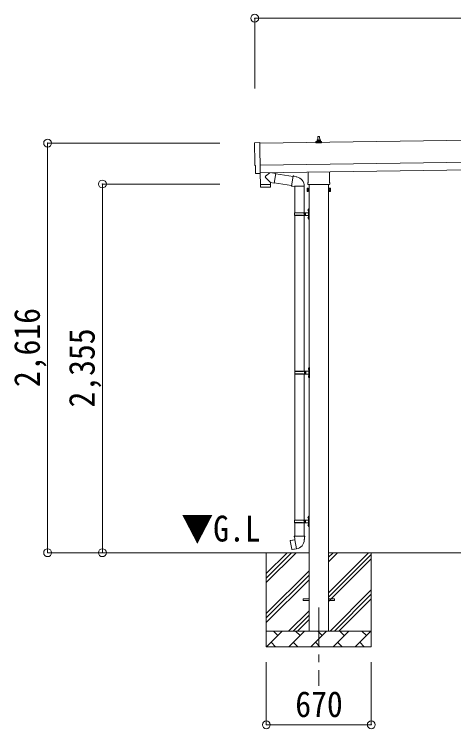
# Model space of a CAD drawing. Units: millimetres at full size, sheet at 1:50. Extents: x -14053 to 14053, y -9700 to 9700.
# Drawn here: x -1710 to 1096, y -6079 to -1516 of the extents above; entities that cross this region are included whole.
import ezdxf
from ezdxf.enums import TextEntityAlignment as Align

# ---------------------------------------------------------------- set-up
doc = ezdxf.new("R2010")
doc.units = ezdxf.units.MM
doc.header["$LTSCALE"] = 50
doc.header["$PDMODE"] = 32
doc.header["$PDSIZE"] = 50
doc.linetypes.add('CHAIN1', pattern=[8, 5, -1, 1, -1])
for name, color, linetype, lineweight in [('0-1_Defpoints', 7, 'CHAIN1', 9), ('0-2_TEXT1', 4, 'Continuous', 9), ('0-3_SHAPE', 7, 'Continuous', 9), ('0-7_PARTS2', 7, 'Continuous', 9), ('0-8_TABLE1', 6, 'Continuous', 9), ('0-9_DIM1', 7, 'Continuous', 9)]:
    doc.layers.add(name, color=color, linetype=linetype, lineweight=lineweight)
doc.styles.add('ＭＳ ゴシック', font='')
doc.styles.get('ＭＳ ゴシック').set_extended_font_data('MS Gothic')

msp = doc.modelspace()

# ---------------------------------------------------------------- linework, layer by layer
at = {"layer": '0-1_Defpoints'}
msp.add_line((234.55, -5305.37), (234.55, -5805.37), dxfattribs=at)
at = {"layer": '0-2_TEXT1'}
for p, q in [((5676.74, -2256.21), (-141.85, -2339.33)), ((217.06, -2327.93), (223.78, -2326.3)), ((224.16, -2326.11), (244.93, -2326.11)), ((224.55, -2325.32), (224.55, -2321.11)), ((225.55, -2321.11), (243.55, -2321.11)), ((228.55, -2321.11), (229.27, -2297.59)), ((230.27, -2296.61), (238.82, -2296.61)), ((239.82, -2297.59), (240.55, -2321.11)), ((244.55, -2325.32), (244.55, -2321.11)), ((252.03, -2327.93), (245.31, -2326.3)), ((-173.47, -2336.35), (-141.93, -2334.25)), ((-141.93, -2334.25), (-139.08, -2533.08)), ((216.3, -2336.61), (216.3, -2328.9)), ((252.8, -2336.61), (216.3, -2336.61)), ((216.68, -2328.11), (252.41, -2328.11)), ((252.8, -2336.61), (252.8, -2328.9)), ((-139.85, -2479.32), (5678.74, -2396.2)), ((-139.14, -2529.32), (5679.45, -2446.19)), ((-158.72, -2533.36), (-165.64, -2533.1)), ((166.25, -2590.6), (166.25, -2524.95)), ((302.85, -2523), (302.85, -2590.6)), ((164.55, -2599.37), (164.55, -2593.87)), ((304.55, -2593.87), (304.55, -2599.37)), ((160.55, -2628.87), (161.3, -2627.56)), ((160.55, -2628.87), (160.55, -2645.87)), ((160.55, -2645.87), (161.3, -2647.19)), ((167.55, -2627.56), (161.3, -2627.56)), ((167.55, -2632.46), (161.3, -2632.46)), ((167.55, -2642.28), (161.3, -2642.28)), ((302.48, -2602.87), (166.61, -2602.87)), ((167.55, -2647.19), (167.55, -2627.56)), ((167.55, -2628.17), (170.05, -2628.17)), ((170.05, -2646.57), (167.55, -2646.57)), ((172.05, -2602.87), (172.05, -5455.37)), ((297.05, -2602.87), (297.05, -5455.37)), ((301.55, -2628.17), (299.05, -2628.17)), ((299.05, -2646.57), (301.55, -2646.57)), ((301.55, -2647.19), (301.55, -2627.56)), ((301.55, -2627.56), (307.79, -2627.56)), ((301.55, -2632.46), (307.79, -2632.46)), ((301.55, -2642.28), (307.79, -2642.28)), ((308.55, -2628.87), (307.79, -2627.56)), ((308.55, -2645.87), (307.79, -2647.19)), ((308.55, -2628.87), (308.55, -2645.87)), ((167.55, -2647.19), (161.3, -2647.19)), ((297.05, -2647.87), (299.05, -2647.87)), ((301.55, -2647.19), (307.79, -2647.19)), ((134.55, -5250.87), (172.05, -5250.87)), ((134.55, -5259.87), (134.55, -5250.87)), ((134.55, -5259.87), (172.05, -5259.87)), ((297.05, -5250.87), (334.55, -5250.87)), ((297.05, -5259.87), (334.55, -5259.87)), ((334.55, -5259.87), (334.55, -5250.87))]:
    msp.add_line(p, q, dxfattribs=at)
for points in [[(-168.52, -2530.15), (-169.19, -2483.13), (-169.79, -2483.13)], [(-157.98, -2533.08), (-157.32, -2532.44), (-139.08, -2533.09)], [(299.05, -2647.87), (299.05, -2626.87), (297.05, -2626.87)]]:
    msp.add_lwpolyline(points, dxfattribs=at)
msp.add_lwpolyline([(170.05, -2647.87), (170.05, -2626.87), (172.05, -2626.87), (172.05, -2647.87)], close=True, dxfattribs=at)
for centre, radius, start, end in [((223.55, -2325.32), 1, 283.62699, 0), ((228.63, -2321.74), 4.13, 90, 171.17633), ((225.55, -2322.11), 1, 90, 180), ((230.27, -2297.61), 1, 90, 178.60509), ((237.88, -2321.11), 4.83, 133.60282, 180), ((231.21, -2321.11), 4.83, 0, 46.39718), ((238.82, -2297.61), 1, 1.39491, 90), ((240.46, -2321.74), 4.13, 8.82367, 90), ((243.55, -2322.11), 1, 0, 90), ((245.55, -2325.32), 1, 180, 256.37301), ((217.3, -2328.9), 1, 103.62699, 180), ((251.8, -2328.9), 1, 0, 76.37301), ((168.55, -2593.87), 4, 125.09963, 180), ((168.55, -2599.37), 4, 180, 194.47751), ((168.55, -2599.37), 4, 194.47751, 241.04498), ((300.55, -2599.37), 4, 298.95502, 345.52249), ((300.55, -2593.87), 4, 0, 54.90037), ((300.55, -2599.37), 4, 345.52249, 0), ((164.89, -2630.01), 4.34, 145.61575, 214.38425), ((164.89, -2644.73), 4.34, 145.61575, 214.38425), ((176.79, -2637.37), 16.24, 162.41205, 197.58795), ((292.3, -2637.37), 16.24, 342.41205, 17.58795), ((304.2, -2630.01), 4.34, 325.61575, 34.38425), ((304.2, -2644.73), 4.34, 325.61575, 34.38425)]:
    msp.add_arc(centre, radius, start, end, dxfattribs=at)
for centre, major_axis, ratio, start_param, end_param in [((-173.27, -2339.34), (-3, -0.04), 0.99863, 4.7647489, 6.2979817), ((-4937.64, -2477.84), (4762.89, 68.04), 0.99863, 6.2686928, 6.2979817), ((-169.86, -2478.74), (-4.41, -0.06), 0.99863, 6.2686928, 7.8539816), ((-165.52, -2530.1), (-2.15, -2.1), 0.9974, 5.5252311, 7.0411395), ((-158.67, -2532.36), (-0.717, -0.7), 0.9974, 0.7579542, 1.5707963)]:
    msp.add_ellipse(centre, major_axis=major_axis, ratio=ratio, start_param=start_param, end_param=end_param, dxfattribs=at)
at = {"layer": '0-3_SHAPE'}
for p, q in [((172.05, -4955.37), (-696.99, -4955.37)), ((-100.45, -4955.37), (-100.45, -5555.37)), ((-100.45, -5088.85), (33.03, -4955.37)), ((-100.45, -5145.42), (89.6, -4955.37)), ((-100.45, -5117.14), (61.31, -4955.37)), ((3372.05, -4955.37), (297.05, -4955.37)), ((297.05, -5012.48), (354.15, -4955.37)), ((297.05, -4984.2), (325.87, -4955.37)), ((297.05, -5210.47), (552.14, -4955.37)), ((297.05, -5238.76), (569.55, -4966.26)), ((297.05, -5267.04), (569.55, -4994.54)), ((-100.45, -5343.41), (172.05, -5070.91)), ((-100.45, -5371.7), (172.05, -5099.2)), ((-100.45, -5399.98), (172.05, -5127.48)), ((306.7, -5455.37), (569.55, -5192.53)), ((334.99, -5455.37), (569.55, -5220.81)), ((363.27, -5455.37), (569.55, -5249.1)), ((42.14, -5455.37), (172.05, -5325.47)), ((70.43, -5455.37), (172.05, -5353.76)), ((98.71, -5455.37), (172.05, -5382.04)), ((-100.45, -5455.37), (569.55, -5455.37)), ((-98.3, -5555.37), (1.7, -5455.37)), ((-26.85, -5483.93), (-55.4, -5455.37)), ((43.12, -5555.37), (143.12, -5455.37)), ((114.57, -5483.93), (86.02, -5455.37)), ((184.55, -5555.37), (284.55, -5455.37)), ((255.99, -5483.93), (227.44, -5455.37)), ((325.97, -5555.37), (425.97, -5455.37)), ((397.41, -5483.93), (368.86, -5455.37)), ((467.39, -5555.37), (567.39, -5455.37)), ((538.83, -5483.93), (510.28, -5455.37)), ((-69.74, -5526.82), (-41.19, -5555.37)), ((71.68, -5526.82), (100.23, -5555.37)), ((213.1, -5526.82), (241.65, -5555.37)), ((354.52, -5526.82), (383.07, -5555.37)), ((495.94, -5526.82), (524.49, -5555.37))]:
    msp.add_line(p, q, dxfattribs=at)
msp.add_lwpolyline([(569.55, -4955.37), (569.55, -5555.37), (-100.45, -5555.37)], dxfattribs=at)
at = {"layer": '0-8_TABLE1'}
for p, q in [((-174.45, -1541.26), (-174.45, -1991.26)), ((7045.55, -1541.26), (-174.45, -1541.26)), ((-1496.99, -2339.01), (-396.99, -2339.01)), ((-1496.99, -2339.01), (-1496.99, -4955.37)), ((-1146.99, -2600.37), (-396.99, -2600.37)), ((-1146.99, -2600.37), (-1146.99, -4955.37)), ((-1496.99, -4955.37), (-696.99, -4955.37)), ((-100.45, -6054.37), (-100.45, -5654.37)), ((569.55, -6054.37), (569.55, -5654.37)), ((-100.45, -6054.37), (569.55, -6054.37))]:
    msp.add_line(p, q, dxfattribs=at)
for p in [(-174.45, -1541.26), (-1496.99, -2339.01), (-1146.99, -2600.37), (-1496.99, -4955.37), (-1146.99, -4955.37), (-100.45, -6054.37), (569.55, -6054.37)]:
    msp.add_point(p, dxfattribs=at)
at = {"layer": '0-9_DIM1'}
for p, q in [((-77.69, -2528.44), (-105.34, -2550.95)), ((-40.07, -2532.45), (-65.91, -2528.27)), ((-40.07, -2532.45), (-50.24, -2595.33)), ((-40.37, -2534.28), (70.67, -2551.43)), ((71, -2549.62), (59.93, -2612.35)), ((71, -2549.62), (90.63, -2553.43)), ((75.7, -2548.26), (76.12, -2550.61)), ((90.63, -2553.43), (92.32, -2555.06)), ((92.32, -2555.06), (94.43, -2555.51)), ((-74.65, -2591.38), (-105.52, -2558.28)), ((-74.65, -2591.38), (-50.24, -2595.33)), ((-74.65, -2591.38), (-74.47, -2603.4)), ((-49.94, -2593.51), (60.25, -2610.53)), ((-138.45, -2605.31), (-138.04, -2618.36)), ((-77.46, -2620.44), (-134.99, -2621.27)), ((-133.97, -2604.25), (-133.94, -2605.25)), ((-78.97, -2603.46), (-78.98, -2604.46)), ((59.93, -2612.35), (79.69, -2615.48)), ((59.93, -2612.35), (60.33, -2614.6)), ((60.33, -2614.6), (63.89, -2615.23)), ((63.89, -2615.23), (65.09, -2613.16)), ((79.69, -2615.48), (81.9, -2614.49)), ((142.19, -2614.89), (81.01, -2614.89)), ((82.05, -2614.89), (82.05, -2783.38)), ((142.05, -2614.89), (142.05, -3796.37)), ((80.05, -2783.38), (166.05, -2783.38)), ((80.05, -2783.38), (80.05, -2785.38)), ((139.05, -2783.38), (139.05, -2787.88)), ((147.05, -2783.38), (147.05, -2801.38)), ((165.74, -2766.23), (167.79, -2767.23)), ((167.01, -2764.23), (167.65, -2764.23)), ((167.01, -2764.23), (167.01, -2772.53)), ((167.01, -2772.53), (167.65, -2772.53)), ((167.65, -2764.23), (168.05, -2764.63)), ((167.79, -2767.23), (168.4, -2768.38)), ((168.05, -2760.38), (171.05, -2758.88)), ((168.05, -2760.38), (168.05, -2824.38)), ((171.05, -2758.88), (171.05, -2825.88)), ((171.05, -2758.88), (172.05, -2758.88)), ((172.05, -2758.88), (172.05, -2825.88)), ((79.05, -2785.38), (129.38, -2785.38)), ((79.05, -2799.38), (129.38, -2799.38)), ((80.05, -2801.38), (80.05, -2799.38)), ((80.05, -2801.38), (166.05, -2801.38)), ((82.05, -2801.38), (82.05, -3796.37)), ((139.05, -2787.88), (141.05, -2787.88)), ((139.05, -2801.38), (139.05, -2796.88)), ((139.05, -2796.88), (141.05, -2796.88)), ((141.05, -2787.88), (141.05, -2796.88)), ((147.05, -2787.88), (150.05, -2787.88)), ((147.05, -2796.88), (150.05, -2796.88)), ((150.05, -2787.88), (150.05, -2796.88)), ((165.74, -2814.23), (167.79, -2815.23)), ((167.01, -2812.23), (167.65, -2812.23)), ((167.01, -2812.23), (167.01, -2820.53)), ((167.01, -2820.53), (167.65, -2820.53)), ((167.65, -2812.23), (167.65, -2820.53)), ((167.65, -2812.23), (168.05, -2812.63)), ((167.65, -2820.53), (168.05, -2820.13)), ((167.79, -2815.23), (168.4, -2816.38)), ((168.05, -2824.38), (171.05, -2825.88)), ((171.05, -2825.88), (172.05, -2825.88)), ((168.24, -3779.22), (170.29, -3780.22)), ((169.51, -3777.22), (170.15, -3777.22)), ((169.51, -3777.22), (169.51, -3785.52)), ((169.51, -3785.52), (170.15, -3785.52)), ((170.15, -3777.22), (170.55, -3777.62)), ((170.29, -3780.22), (170.9, -3781.37)), ((170.55, -3773.37), (173.55, -3771.87)), ((170.55, -3773.37), (170.55, -3837.37)), ((173.55, -3771.87), (173.55, -3838.87)), ((173.55, -3771.87), (174.55, -3771.87)), ((174.55, -3771.87), (174.55, -3838.87)), ((81.55, -3798.37), (131.88, -3798.37)), ((81.55, -3812.37), (131.88, -3812.37)), ((82.05, -3814.36), (82.05, -4746.37)), ((82.55, -3796.37), (168.55, -3796.37)), ((82.55, -3796.37), (82.55, -3798.37)), ((82.55, -3814.37), (82.55, -3812.37)), ((82.55, -3814.37), (168.55, -3814.37)), ((141.55, -3796.37), (141.55, -3800.87)), ((141.55, -3800.87), (143.55, -3800.87)), ((141.55, -3814.37), (141.55, -3809.87)), ((141.55, -3809.87), (143.55, -3809.87)), ((142.05, -3814.36), (142.05, -4746.37)), ((143.55, -3800.87), (143.55, -3809.87)), ((149.55, -3796.37), (149.55, -3814.37)), ((149.55, -3800.87), (152.55, -3800.87)), ((149.55, -3809.87), (152.55, -3809.87)), ((152.55, -3800.87), (152.55, -3809.87)), ((168.24, -3827.22), (170.29, -3828.22)), ((169.51, -3825.22), (170.15, -3825.22)), ((169.51, -3825.22), (169.51, -3833.52)), ((170.15, -3825.22), (170.15, -3833.52)), ((170.15, -3825.22), (170.55, -3825.62)), ((170.29, -3828.22), (170.9, -3829.37)), ((169.51, -3833.52), (170.15, -3833.52)), ((170.15, -3833.52), (170.55, -3833.12)), ((170.54, -3837.37), (173.55, -3838.87)), ((173.55, -3838.87), (174.55, -3838.87)), ((165.74, -4729.22), (167.79, -4730.22)), ((167.01, -4727.22), (167.65, -4727.22)), ((167.01, -4727.22), (167.01, -4735.52)), ((167.01, -4735.52), (167.65, -4735.52)), ((167.65, -4727.22), (168.05, -4727.62)), ((167.79, -4730.22), (168.4, -4731.37)), ((168.05, -4723.37), (171.05, -4721.87)), ((168.05, -4723.37), (168.05, -4787.37)), ((171.05, -4721.87), (171.05, -4788.87)), ((171.05, -4721.87), (172.05, -4721.87)), ((172.05, -4721.87), (172.05, -4788.87)), ((79.05, -4748.37), (129.38, -4748.37)), ((79.05, -4762.37), (129.38, -4762.37)), ((80.05, -4746.37), (166.05, -4746.37)), ((80.05, -4746.37), (80.05, -4748.37)), ((80.05, -4764.37), (80.05, -4762.37)), ((80.05, -4764.37), (166.05, -4764.37)), ((82.05, -4764.37), (82.05, -4849.3)), ((139.05, -4746.37), (139.05, -4750.87)), ((139.05, -4750.87), (141.05, -4750.87)), ((139.05, -4764.37), (139.05, -4759.87)), ((139.05, -4759.87), (141.05, -4759.87)), ((141.05, -4750.87), (141.05, -4759.87)), ((142.05, -4764.37), (142.05, -4849.3)), ((147.05, -4746.37), (147.05, -4764.37)), ((147.05, -4750.87), (150.05, -4750.87)), ((147.05, -4759.87), (150.05, -4759.87)), ((150.05, -4750.87), (150.05, -4759.87)), ((165.74, -4777.22), (167.79, -4778.22)), ((167.01, -4775.22), (167.65, -4775.22)), ((167.01, -4775.22), (167.01, -4783.52)), ((167.01, -4783.52), (167.65, -4783.52)), ((167.65, -4775.22), (167.65, -4783.52)), ((167.65, -4775.22), (168.05, -4775.62)), ((167.65, -4783.52), (168.05, -4783.12)), ((167.79, -4778.22), (168.4, -4779.37)), ((168.05, -4787.37), (171.05, -4788.87)), ((171.05, -4788.87), (172.05, -4788.87)), ((53.59, -4877.75), (52.78, -4878.92)), ((52.78, -4878.92), (62.4, -4933.48)), ((81.45, -4872.5), (53.59, -4877.75)), ((66.33, -4875.15), (66.12, -4875.39)), ((80.2, -4849.3), (78.05, -4850.08)), ((78.05, -4850.08), (78.05, -4853.7)), ((78.05, -4853.7), (80.29, -4854.51)), ((143.9, -4849.3), (80.2, -4849.3)), ((80.2, -4849.3), (80.54, -4869.3)), ((80.54, -4869.3), (81.9, -4871.3)), ((91.81, -4929.8), (81.67, -4872.32)), ((81.7, -4871.5), (81.7, -4872.21)), ((81.9, -4871.3), (81.86, -4871.3)), ((142.23, -4871.24), (142.16, -4873.4)), ((143.55, -4869.3), (142.23, -4871.24)), ((143.9, -4849.3), (143.55, -4869.3)), ((146.05, -4853.7), (143.8, -4854.51)), ((143.9, -4849.3), (146.05, -4850.08)), ((146.05, -4850.08), (146.05, -4853.7)), ((76.42, -4932.39), (76.14, -4932.23)), ((92.11, -4930.56), (91.87, -4929.9))]:
    msp.add_line(p, q, dxfattribs=at)
for points in [[(-139.49, -2533.07), (-138.47, -2604.31), (-74.47, -2603.4)], [(71, -2549.62), (72.14, -2547.64), (75.7, -2548.26)], [(-74.5, -2617.45), (-74.46, -2604.4), (-138.45, -2605.31)], [(165.74, -2770.53), (167.79, -2769.53), (168.4, -2768.38)], [(167.65, -2764.23), (167.65, -2772.53), (168.05, -2772.13)], [(165.74, -2818.53), (167.79, -2817.53), (168.4, -2816.38)], [(168.24, -3783.52), (170.29, -3782.52), (170.9, -3781.37)], [(170.15, -3777.22), (170.15, -3785.52), (170.55, -3785.12)], [(168.24, -3831.52), (170.29, -3830.52), (170.9, -3829.37)], [(165.74, -4733.52), (167.79, -4732.52), (168.4, -4731.37)], [(167.65, -4727.22), (167.65, -4735.52), (168.05, -4735.12)], [(165.74, -4781.52), (167.79, -4780.52), (168.4, -4779.37)], [(68.57, -4874.93), (68.29, -4874.78), (66.33, -4875.15)], [(91.54, -4929.7), (63.56, -4934.3), (62.4, -4933.48)], [(78.61, -4931.83), (78.39, -4932.07), (76.42, -4932.39)]]:
    msp.add_lwpolyline(points, dxfattribs=at)
for centre, radius, start, end in [((-102.03, -2554.69), 5, 131.47396, 225.79244), ((81.9, -2614.49), 60.3, 359.62495, 78), ((-135.04, -2618.27), 3, 181.81845, 270.86677), ((-77.5, -2617.44), 3, 270.81845, 359.81845), ((129.38, -2783.38), 2, 270, 359.99998), ((171.34, -2768.38), 6, 136.21765, 223.78235), ((166.05, -2781.38), 2, 270, 359.99998), ((127.8, -2792.38), 49.25, 171.82876, 180.00002), ((127.8, -2792.38), 49.25, 180.00002, 188.17127), ((129.38, -2801.38), 2, 0.00005, 90.00004), ((171.34, -2816.38), 6, 136.21765, 223.78235), ((166.05, -2803.38), 2, 0.00005, 90.00004), ((173.84, -3781.37), 6, 136.21765, 223.78235), ((130.3, -3805.37), 49.25, 171.82876, 180.00002), ((130.3, -3805.37), 49.25, 180.00002, 188.17127), ((131.88, -3796.37), 2, 270, 359.99998), ((131.88, -3814.37), 2, 0.00005, 90.00004), ((173.84, -3829.37), 6, 136.21765, 223.78235), ((168.55, -3794.37), 2, 270, 359.99998), ((168.55, -3816.37), 2, 0.00005, 90.00004), ((171.34, -4731.37), 6, 136.21765, 223.78235), ((166.05, -4744.37), 2, 270, 359.99998), ((127.8, -4755.37), 49.25, 171.82876, 180.00002), ((127.8, -4755.37), 49.25, 180.00002, 188.17127), ((129.38, -4746.37), 2, 270, 359.99998), ((129.38, -4764.37), 2, 0.00005, 90.00004), ((171.34, -4779.37), 6, 136.21765, 223.78235), ((166.05, -4766.37), 2, 0.00005, 90.00004), ((81.4, -4872.21), 0.3, 280.66842, 0), ((81.9, -4871.5), 0.2, 100, 180), ((81.9, -4871.3), 60.3, 279.96938, 358), ((91.59, -4930), 0.3, 20, 99.33158), ((92.3, -4930.49), 0.2, 200, 279.96938)]:
    msp.add_arc(centre, radius, start, end, dxfattribs=at)

# ---------------------------------------------------------------- texts
at = {"layer": '0-7_PARTS2', "style": 'ＭＳ ゴシック', "width": 0.9}
msp.add_text('▼G.L', height=165, dxfattribs=at).set_placement((-642.33, -4933.16), align=Align.BOTTOM_LEFT)
at = {"layer": '0-8_TABLE1', "color": 7, "style": 'ＭＳ ゴシック', "width": 0.9}
for s, p in [('2,616', (-1496.99, -3897.19)), ('2,355', (-1146.99, -4027.87))]:
    msp.add_text(s, height=165, rotation=90, dxfattribs=at).set_placement(p, align=Align.BOTTOM_LEFT)
msp.add_text('670', height=165, dxfattribs=at).set_placement((84.55, -6054.37), align=Align.BOTTOM_LEFT)

doc.saveas('drawing.dxf')
